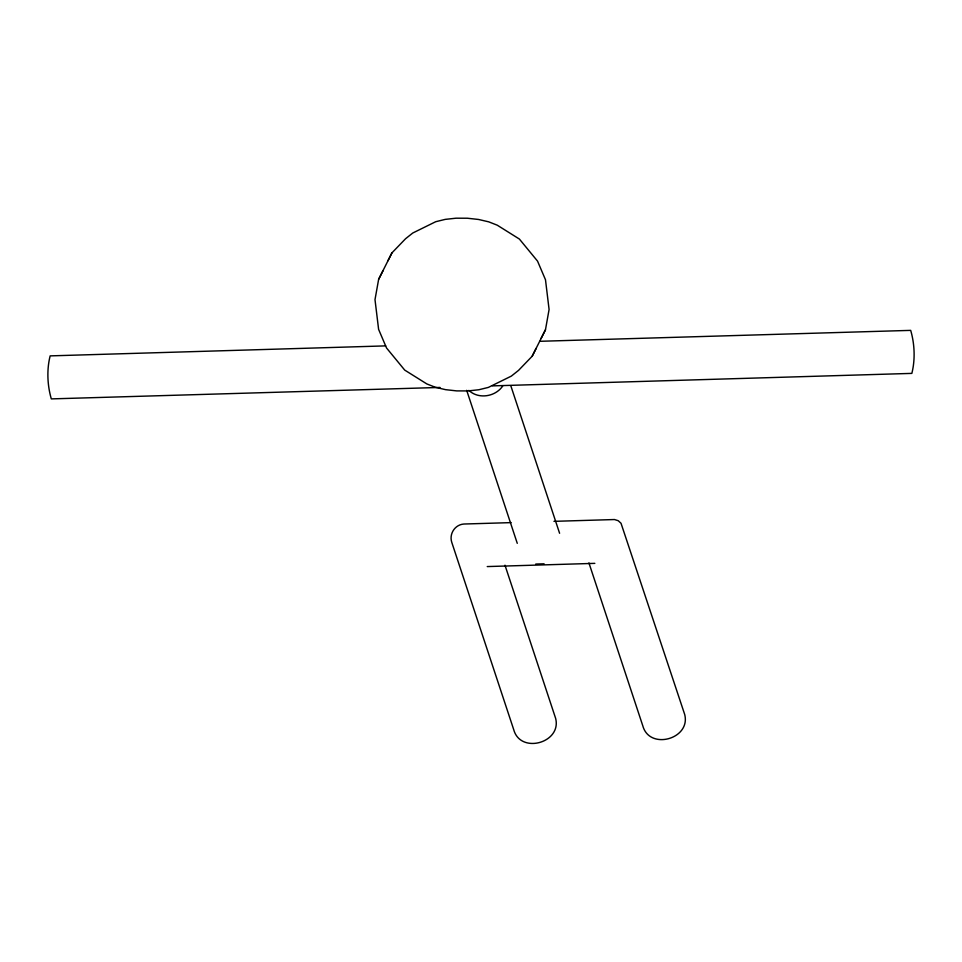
<?xml version="1.0" encoding="UTF-8"?>
<svg xmlns="http://www.w3.org/2000/svg" width="962" height="962" viewBox="0 0 962 962"><rect width="100%" height="100%" fill="white"/><g stroke="black" fill="none" stroke-linecap="round" stroke-linejoin="round"><path stroke-width="1.44" d="M532.178 356.229L545.466 329.786L549.086 309.487L545.49 279.762L537.554 261.147L519.384 239.045L497.258 225.192L488.744 221.849L478.559 219.468L467.4 218.23L456.036 218.194L445.226 219.384L435.714 221.717L412.77 233.008L405.555 238.744L391.919 252.898L378.631 279.341L375 299.639L378.607 329.365L386.544 347.991L404.713 370.093L426.839 383.934L435.353 387.277L445.538 389.658L456.697 390.897L468.061 390.933L478.872 389.742L488.383 387.409L511.315 376.118L518.542 370.382L532.178 356.229L536.147 348.376M378.631 279.341L383.068 270.575M387.951 260.762L391.919 252.898M541.029 338.552L545.466 329.786M502.705 386.039C495.406 396.813 478.559 399.519 468.891 390.416M544.095 563.816L535.75 564.057M385.666 345.887L50.156 355.88C46.657 369.648 47.33 385.269 51.311 398.893L440.031 387.445M539.947 341.294L910.689 330.375C914.67 343.999 915.343 359.632 911.844 373.388L492.448 385.882M511.147 522.619L463.9 524.025C454.918 524.615 448.953 533.946 451.791 542.4L513.756 729.761C520.514 754.436 561.952 742.808 555.615 718.301L504.978 565.199M553.956 521.344L614.477 519.54L618.205 520.695L621.019 523.268L684.691 714.453C691.029 738.96 649.591 750.588 642.832 725.925L588.924 562.902M487.241 566.57L594.829 563.359M510.87 385.942L559.595 533.273M466.678 390.332L517.267 543.326"/></g></svg>
